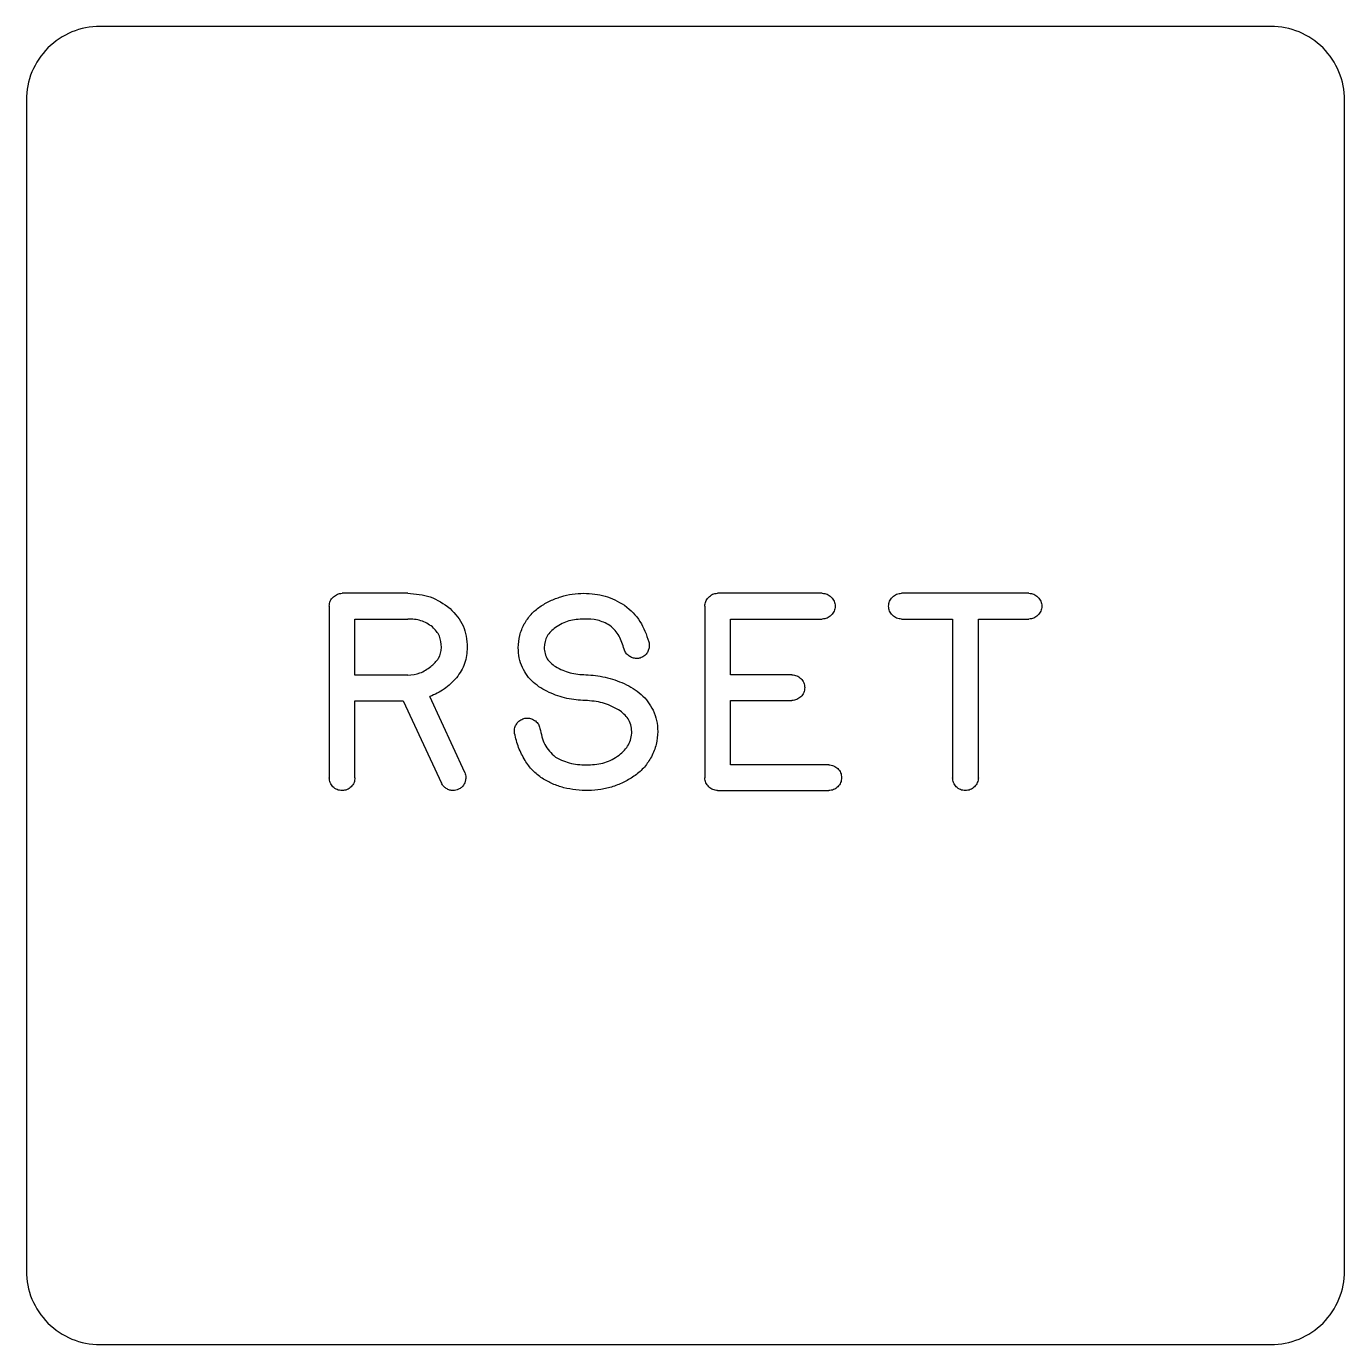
# Model space of a CAD drawing. Header units: millimetres. Extents: x -188 to -19, y -200 to -129.
# Drawn here: x -39.97 to -18.52, y -187.83 to -166.39 of the extents above; entities that cross this region are included whole.
import ezdxf

# ---------------------------------------------------------------- set-up
doc = ezdxf.new("R2010")
doc.units = ezdxf.units.MM
doc.layers.get('0').update_dxf_attribs({"linetype": 'CONTINUOUS'})

msp = doc.modelspace()

# ---------------------------------------------------------------- linework, layer by layer
for p, q in [((-33.766, -175.609), (-34.833, -175.609)), ((-27.022, -175.609), (-28.724, -175.609)), ((-23.66, -175.609), (-25.732, -175.609)), ((-35.042, -175.818), (-35.042, -178.609)), ((-28.933, -175.818), (-28.933, -178.609)), ((-34.624, -176.942), (-34.624, -176.028)), ((-34.624, -176.028), (-33.766, -176.028)), ((-28.515, -176.935), (-28.515, -176.028)), ((-28.515, -176.028), (-27.022, -176.028)), ((-25.732, -176.028), (-24.902, -176.028)), ((-24.902, -176.028), (-24.902, -178.609)), ((-24.483, -178.609), (-24.483, -176.028)), ((-24.483, -176.028), (-23.66, -176.028)), ((-33.766, -176.942), (-34.624, -176.942)), ((-27.517, -176.935), (-28.515, -176.935)), ((-32.838, -178.522), (-33.406, -177.29)), ((-34.624, -177.36), (-33.839, -177.36)), ((-34.624, -178.609), (-34.624, -177.36)), ((-33.839, -177.36), (-33.218, -178.696)), ((-28.515, -178.4), (-28.515, -177.353)), ((-28.515, -177.353), (-27.517, -177.353)), ((-26.917, -178.4), (-28.515, -178.4)), ((-28.724, -178.818), (-26.917, -178.818))]:
    msp.add_line(p, q)
msp.add_lwpolyline([(-39.969, -167.587), (-39.969, -186.631, 0.414214), (-38.769, -187.831), (-19.725, -187.831, 0.414214), (-18.525, -186.631), (-18.525, -167.587, 0.414214), (-19.725, -166.387), (-38.769, -166.387, 0.414214)], format="xyb", close=True)
for points, knots in [([(-34.974, -175.668), (-34.953, -175.652), (-34.932, -175.636), (-34.885, -175.615), (-34.862, -175.612), (-34.833, -175.609)], [-0.01720158, -0.01720158, -0.01720158, -0.01720158, -0.00862596, -0.00862596, 0, 0, 0, 0]), ([(-33.766, -175.609), (-33.639, -175.618), (-33.513, -175.627), (-33.283, -175.708), (-33.184, -175.778), (-33.077, -175.855)], [-0.07920992, -0.07920992, -0.07920992, -0.07920992, -0.03962776, -0.03962776, 0, 0, 0, 0]), ([(-31.273, -175.665), (-31.212, -175.649), (-31.15, -175.632), (-31.026, -175.614), (-30.963, -175.611), (-30.899, -175.609)], [-0.0384344, -0.0384344, -0.0384344, -0.0384344, -0.01921796, -0.01921796, 0, 0, 0, 0]), ([(-30.899, -175.609), (-30.782, -175.616), (-30.664, -175.622), (-30.443, -175.685), (-30.347, -175.74), (-30.238, -175.801)], [-0.07466771, -0.07466771, -0.07466771, -0.07466771, -0.03737547, -0.03737547, 0, 0, 0, 0]), ([(-28.874, -175.677), (-28.853, -175.657), (-28.832, -175.637), (-28.782, -175.615), (-28.753, -175.612), (-28.724, -175.609)], [-0.01740335, -0.01740335, -0.01740335, -0.01740335, -0.00870166, -0.00870166, 0, 0, 0, 0]), ([(-27.022, -175.609), (-26.993, -175.612), (-26.967, -175.614), (-26.918, -175.635), (-26.896, -175.652), (-26.875, -175.67)], [-0.01659935, -0.01659935, -0.01659935, -0.01659935, -0.00829839, -0.00829839, 0, 0, 0, 0]), ([(-25.88, -175.67), (-25.859, -175.652), (-25.837, -175.634), (-25.788, -175.614), (-25.76, -175.612), (-25.732, -175.609)], [-0.0167906, -0.0167906, -0.0167906, -0.0167906, -0.00839523, -0.00839523, 0, 0, 0, 0]), ([(-23.66, -175.609), (-23.632, -175.612), (-23.605, -175.614), (-23.556, -175.635), (-23.535, -175.652), (-23.514, -175.67)], [-0.01659935, -0.01659935, -0.01659935, -0.01659935, -0.00829839, -0.00829839, 0, 0, 0, 0]), ([(-35.042, -175.818), (-35.04, -175.789), (-35.037, -175.761), (-35.014, -175.711), (-34.994, -175.689), (-34.974, -175.668)], [-0.01745095, -0.01745095, -0.01745095, -0.01745095, -0.00872549, -0.00872549, 0, 0, 0, 0]), ([(-31.869, -176.108), (-31.835, -176.054), (-31.801, -175.999), (-31.716, -175.905), (-31.667, -175.867), (-31.615, -175.827)], [-0.03947401, -0.03947401, -0.03947401, -0.03947401, -0.01974062, -0.01974062, 0, 0, 0, 0]), ([(-31.615, -175.827), (-31.56, -175.793), (-31.507, -175.76), (-31.393, -175.706), (-31.333, -175.685), (-31.273, -175.665)], [-0.03808711, -0.03808711, -0.03808711, -0.03808711, -0.01904315, -0.01904315, 0, 0, 0, 0]), ([(-30.238, -175.801), (-30.137, -175.89), (-30.054, -175.964), (-29.923, -176.166), (-29.883, -176.284), (-29.842, -176.401)], [-0.07469963, -0.07469963, -0.07469963, -0.07469963, -0.03721932, -0.03721932, 0, 0, 0, 0]), ([(-28.933, -175.818), (-28.93, -175.79), (-28.927, -175.766), (-28.907, -175.719), (-28.89, -175.698), (-28.874, -175.677)], [-0.01597307, -0.01597307, -0.01597307, -0.01597307, -0.00796316, -0.00796316, 0, 0, 0, 0]), ([(-26.875, -175.67), (-26.857, -175.691), (-26.839, -175.713), (-26.818, -175.762), (-26.815, -175.79), (-26.812, -175.818)], [-0.01692859, -0.01692859, -0.01692859, -0.01692859, -0.00846431, -0.00846431, 0, 0, 0, 0]), ([(-26.812, -175.818), (-26.815, -175.846), (-26.818, -175.874), (-26.839, -175.924), (-26.857, -175.945), (-26.875, -175.967)], [-0.01689006, -0.01689006, -0.01689006, -0.01689006, -0.00844502, -0.00844502, 0, 0, 0, 0]), ([(-25.942, -175.818), (-25.939, -175.79), (-25.937, -175.763), (-25.916, -175.713), (-25.898, -175.692), (-25.88, -175.67)], [-0.01688141, -0.01688141, -0.01688141, -0.01688141, -0.00844077, -0.00844077, 0, 0, 0, 0]), ([(-25.88, -175.967), (-25.898, -175.945), (-25.916, -175.923), (-25.937, -175.874), (-25.939, -175.846), (-25.942, -175.818)], [-0.0167906, -0.0167906, -0.0167906, -0.0167906, -0.00839523, -0.00839523, 0, 0, 0, 0]), ([(-23.514, -175.67), (-23.495, -175.691), (-23.477, -175.713), (-23.456, -175.762), (-23.453, -175.79), (-23.451, -175.818)], [-0.01692859, -0.01692859, -0.01692859, -0.01692859, -0.00846431, -0.00846431, 0, 0, 0, 0]), ([(-23.451, -175.818), (-23.453, -175.846), (-23.456, -175.874), (-23.477, -175.924), (-23.495, -175.945), (-23.514, -175.967)], [-0.01688996, -0.01688996, -0.01688996, -0.01688996, -0.00844497, -0.00844497, 0, 0, 0, 0]), ([(-33.361, -176.157), (-33.428, -176.112), (-33.482, -176.076), (-33.619, -176.034), (-33.692, -176.031), (-33.766, -176.028)], [-0.04439361, -0.04439361, -0.04439361, -0.04439361, -0.02208498, -0.02208498, 0, 0, 0, 0]), ([(-33.077, -175.855), (-32.992, -175.946), (-32.911, -176.034), (-32.818, -176.245), (-32.807, -176.367), (-32.796, -176.488)], [-0.07319082, -0.07319082, -0.07319082, -0.07319082, -0.03659146, -0.03659146, 0, 0, 0, 0]), ([(-30.899, -176.028), (-30.982, -176.032), (-31.065, -176.036), (-31.219, -176.081), (-31.285, -176.119), (-31.362, -176.164)], [-0.0531446, -0.0531446, -0.0531446, -0.0531446, -0.02662683, -0.02662683, 0, 0, 0, 0]), ([(-30.476, -176.131), (-30.55, -176.093), (-30.607, -176.064), (-30.75, -176.031), (-30.825, -176.029), (-30.899, -176.028)], [-0.04525144, -0.04525144, -0.04525144, -0.04525144, -0.02239803, -0.02239803, 0, 0, 0, 0]), ([(-26.875, -175.967), (-26.896, -175.984), (-26.918, -176.002), (-26.967, -176.022), (-26.993, -176.025), (-27.022, -176.028)], [-0.01697455, -0.01697455, -0.01697455, -0.01697455, -0.00848859, -0.00848859, 0, 0, 0, 0]), ([(-25.732, -176.028), (-25.76, -176.025), (-25.788, -176.023), (-25.837, -176.002), (-25.859, -175.985), (-25.88, -175.967)], [-0.01688159, -0.01688159, -0.01688159, -0.01688159, -0.00844086, -0.00844086, 0, 0, 0, 0]), ([(-23.514, -175.967), (-23.535, -175.984), (-23.556, -176.002), (-23.605, -176.022), (-23.632, -176.025), (-23.66, -176.028)], [-0.01697484, -0.01697484, -0.01697484, -0.01697484, -0.00848873, -0.00848873, 0, 0, 0, 0]), ([(-33.214, -176.488), (-33.22, -176.425), (-33.226, -176.361), (-33.275, -176.25), (-33.317, -176.204), (-33.361, -176.157)], [-0.03897885, -0.03897885, -0.03897885, -0.03897885, -0.01949141, -0.01949141, 0, 0, 0, 0]), ([(-31.967, -176.495), (-31.963, -176.427), (-31.959, -176.36), (-31.927, -176.23), (-31.899, -176.171), (-31.869, -176.108)], [-0.04190025, -0.04190025, -0.04190025, -0.04190025, -0.02095558, -0.02095558, 0, 0, 0, 0]), ([(-31.362, -176.164), (-31.413, -176.208), (-31.465, -176.251), (-31.529, -176.361), (-31.538, -176.423), (-31.548, -176.495)], [-0.04362713, -0.04362713, -0.04362713, -0.04362713, -0.02186176, -0.02186176, 0, 0, 0, 0]), ([(-30.244, -176.519), (-30.267, -176.445), (-30.29, -176.371), (-30.366, -176.238), (-30.412, -176.192), (-30.476, -176.131)], [-0.05224923, -0.05224923, -0.05224923, -0.05224923, -0.02648685, -0.02648685, 0, 0, 0, 0]), ([(-29.835, -176.46), (-29.837, -176.483), (-29.839, -176.505), (-29.853, -176.546), (-29.864, -176.565), (-29.876, -176.584)], [-0.0133797, -0.0133797, -0.0133797, -0.0133797, -0.00668834, -0.00668834, 0, 0, 0, 0]), ([(-29.842, -176.401), (-29.84, -176.411), (-29.838, -176.42), (-29.836, -176.44), (-29.836, -176.45), (-29.835, -176.46)], [-0.005999631, -0.005999631, -0.005999631, -0.005999631, -0.002998412, -0.002998412, 0, 0, 0, 0]), ([(-33.391, -176.802), (-33.343, -176.76), (-33.295, -176.717), (-33.234, -176.613), (-33.225, -176.557), (-33.214, -176.488)], [-0.04181926, -0.04181926, -0.04181926, -0.04181926, -0.02100722, -0.02100722, 0, 0, 0, 0]), ([(-32.796, -176.488), (-32.803, -176.579), (-32.81, -176.669), (-32.868, -176.835), (-32.919, -176.907), (-32.972, -176.983)], [-0.05573465, -0.05573465, -0.05573465, -0.05573465, -0.02787139, -0.02787139, 0, 0, 0, 0]), ([(-31.899, -176.818), (-31.92, -176.763), (-31.94, -176.714), (-31.962, -176.606), (-31.964, -176.551), (-31.967, -176.495)], [-0.03346592, -0.03346592, -0.03346592, -0.03346592, -0.01672093, -0.01672093, 0, 0, 0, 0]), ([(-31.548, -176.495), (-31.544, -176.526), (-31.539, -176.557), (-31.522, -176.626), (-31.51, -176.652), (-31.466, -176.723), (-31.414, -176.763), (-31.363, -176.802)], [-0.03327319, -0.03327319, -0.03327319, -0.03327319, -0.02731838, -0.02731838, -0.019348, -0.019348, 0, 0, 0, 0]), ([(-30.169, -176.628), (-30.186, -176.613), (-30.203, -176.598), (-30.228, -176.562), (-30.236, -176.541), (-30.244, -176.519)], [-0.01388376, -0.01388376, -0.01388376, -0.01388376, -0.0069426, -0.0069426, 0, 0, 0, 0]), ([(-30.041, -176.669), (-30.064, -176.668), (-30.087, -176.666), (-30.13, -176.652), (-30.149, -176.64), (-30.169, -176.628)], [-0.01379757, -0.01379757, -0.01379757, -0.01379757, -0.00689859, -0.00689859, 0, 0, 0, 0]), ([(-29.985, -176.662), (-29.995, -176.665), (-30.004, -176.667), (-30.022, -176.669), (-30.032, -176.669), (-30.041, -176.669)], [-0.005731592, -0.005731592, -0.005731592, -0.005731592, -0.002865956, -0.002865956, 0, 0, 0, 0]), ([(-29.876, -176.584), (-29.891, -176.602), (-29.905, -176.62), (-29.942, -176.646), (-29.964, -176.654), (-29.985, -176.662)], [-0.01396149, -0.01396149, -0.01396149, -0.01396149, -0.00698003, -0.00698003, 0, 0, 0, 0]), ([(-33.766, -176.942), (-33.693, -176.934), (-33.629, -176.928), (-33.504, -176.881), (-33.447, -176.841), (-33.391, -176.802)], [-0.04141608, -0.04141608, -0.04141608, -0.04141608, -0.02068659, -0.02068659, 0, 0, 0, 0]), ([(-31.721, -177.058), (-31.758, -177.022), (-31.793, -176.988), (-31.852, -176.907), (-31.875, -176.862), (-31.899, -176.818)], [-0.03032053, -0.03032053, -0.03032053, -0.03032053, -0.01515209, -0.01515209, 0, 0, 0, 0]), ([(-31.363, -176.802), (-31.277, -176.846), (-31.209, -176.881), (-31.042, -176.923), (-30.955, -176.929), (-30.868, -176.935)], [-0.05277255, -0.05277255, -0.05277255, -0.05277255, -0.02621191, -0.02621191, 0, 0, 0, 0]), ([(-32.972, -176.983), (-33.035, -177.049), (-33.097, -177.114), (-33.242, -177.216), (-33.324, -177.253), (-33.406, -177.29)], [-0.0541903, -0.0541903, -0.0541903, -0.0541903, -0.02709501, -0.02709501, 0, 0, 0, 0]), ([(-31.466, -177.221), (-31.512, -177.198), (-31.557, -177.176), (-31.642, -177.122), (-31.68, -177.091), (-31.721, -177.058)], [-0.03156156, -0.03156156, -0.03156156, -0.03156156, -0.01578824, -0.01578824, 0, 0, 0, 0]), ([(-30.868, -176.935), (-30.815, -176.937), (-30.762, -176.94), (-30.658, -176.952), (-30.606, -176.963), (-30.554, -176.973)], [-0.03171668, -0.03171668, -0.03171668, -0.03171668, -0.01585777, -0.01585777, 0, 0, 0, 0]), ([(-30.554, -176.973), (-30.499, -176.987), (-30.447, -177), (-30.343, -177.036), (-30.292, -177.057), (-30.242, -177.079)], [-0.03309839, -0.03309839, -0.03309839, -0.03309839, -0.0165454, -0.0165454, 0, 0, 0, 0]), ([(-30.242, -177.079), (-30.193, -177.104), (-30.144, -177.128), (-30.053, -177.186), (-30.012, -177.218), (-29.968, -177.254)], [-0.0338946, -0.0338946, -0.0338946, -0.0338946, -0.0169548, -0.0169548, 0, 0, 0, 0]), ([(-27.517, -176.935), (-27.489, -176.937), (-27.462, -176.94), (-27.413, -176.96), (-27.392, -176.978), (-27.37, -176.996)], [-0.01659933, -0.01659933, -0.01659933, -0.01659933, -0.00829838, -0.00829838, 0, 0, 0, 0]), ([(-27.37, -176.996), (-27.352, -177.017), (-27.334, -177.038), (-27.313, -177.088), (-27.31, -177.116), (-27.308, -177.144)], [-0.0169284, -0.0169284, -0.0169284, -0.0169284, -0.00846421, -0.00846421, 0, 0, 0, 0]), ([(-31.175, -177.318), (-31.226, -177.306), (-31.275, -177.294), (-31.372, -177.261), (-31.419, -177.241), (-31.466, -177.221)], [-0.03083341, -0.03083341, -0.03083341, -0.03083341, -0.0154132, -0.0154132, 0, 0, 0, 0]), ([(-30.878, -177.353), (-30.928, -177.351), (-30.978, -177.349), (-31.077, -177.337), (-31.126, -177.328), (-31.175, -177.318)], [-0.02995062, -0.02995062, -0.02995062, -0.02995062, -0.01497531, -0.01497531, 0, 0, 0, 0]), ([(-29.968, -177.254), (-29.927, -177.293), (-29.89, -177.33), (-29.826, -177.416), (-29.8, -177.464), (-29.774, -177.512)], [-0.0326726, -0.0326726, -0.0326726, -0.0326726, -0.01632727, -0.01632727, 0, 0, 0, 0]), ([(-27.37, -177.292), (-27.392, -177.31), (-27.413, -177.327), (-27.462, -177.348), (-27.489, -177.35), (-27.517, -177.353)], [-0.01697448, -0.01697448, -0.01697448, -0.01697448, -0.00848855, -0.00848855, 0, 0, 0, 0]), ([(-27.308, -177.144), (-27.31, -177.172), (-27.313, -177.2), (-27.334, -177.249), (-27.352, -177.271), (-27.37, -177.292)], [-0.01688996, -0.01688996, -0.01688996, -0.01688996, -0.00844497, -0.00844497, 0, 0, 0, 0]), ([(-30.334, -177.505), (-30.427, -177.456), (-30.504, -177.416), (-30.686, -177.367), (-30.782, -177.36), (-30.878, -177.353)], [-0.05795408, -0.05795408, -0.05795408, -0.05795408, -0.02887567, -0.02887567, 0, 0, 0, 0]), ([(-30.118, -177.856), (-30.124, -177.82), (-30.129, -177.785), (-30.15, -177.706), (-30.164, -177.676), (-30.216, -177.594), (-30.275, -177.55), (-30.334, -177.505)], [-0.03818329, -0.03818329, -0.03818329, -0.03818329, -0.03143768, -0.03143768, -0.02225962, -0.02225962, 0, 0, 0, 0]), ([(-29.774, -177.512), (-29.751, -177.569), (-29.73, -177.622), (-29.705, -177.737), (-29.702, -177.796), (-29.699, -177.856)], [-0.03570823, -0.03570823, -0.03570823, -0.03570823, -0.0178451, -0.0178451, 0, 0, 0, 0]), ([(-32.03, -177.849), (-32.028, -177.824), (-32.026, -177.8), (-32.01, -177.756), (-31.996, -177.736), (-31.983, -177.716)], [-0.01454447, -0.01454447, -0.01454447, -0.01454447, -0.00727166, -0.00727166, 0, 0, 0, 0]), ([(-31.983, -177.716), (-31.965, -177.698), (-31.948, -177.68), (-31.907, -177.656), (-31.883, -177.649), (-31.859, -177.643)], [-0.01495401, -0.01495401, -0.01495401, -0.01495401, -0.00747652, -0.00747652, 0, 0, 0, 0]), ([(-31.859, -177.643), (-31.852, -177.642), (-31.846, -177.641), (-31.833, -177.639), (-31.827, -177.639), (-31.82, -177.639)], [-0.003863997, -0.003863997, -0.003863997, -0.003863997, -0.001929018, -0.001929018, 0, 0, 0, 0]), ([(-31.82, -177.639), (-31.796, -177.641), (-31.772, -177.643), (-31.728, -177.659), (-31.708, -177.673), (-31.688, -177.686)], [-0.01454454, -0.01454454, -0.01454454, -0.01454454, -0.00727169, -0.00727169, 0, 0, 0, 0]), ([(-31.688, -177.686), (-31.67, -177.703), (-31.652, -177.72), (-31.628, -177.76), (-31.621, -177.783), (-31.615, -177.807)], [-0.01474499, -0.01474499, -0.01474499, -0.01474499, -0.00737262, -0.00737262, 0, 0, 0, 0]), ([(-32.026, -177.89), (-32.027, -177.883), (-32.028, -177.877), (-32.029, -177.863), (-32.03, -177.856), (-32.03, -177.849)], [-0.004237207, -0.004237207, -0.004237207, -0.004237207, -0.002118628, -0.002118628, 0, 0, 0, 0]), ([(-31.857, -178.33), (-31.898, -178.256), (-31.933, -178.192), (-31.989, -178.045), (-32.008, -177.967), (-32.026, -177.89)], [-0.04762887, -0.04762887, -0.04762887, -0.04762887, -0.02377185, -0.02377185, 0, 0, 0, 0]), ([(-31.615, -177.807), (-31.595, -177.898), (-31.575, -177.989), (-31.493, -178.149), (-31.437, -178.203), (-31.362, -178.276)], [-0.06215558, -0.06215558, -0.06215558, -0.06215558, -0.03145815, -0.03145815, 0, 0, 0, 0]), ([(-30.324, -178.241), (-30.266, -178.189), (-30.208, -178.137), (-30.139, -178.009), (-30.129, -177.937), (-30.118, -177.856)], [-0.04944409, -0.04944409, -0.04944409, -0.04944409, -0.02475839, -0.02475839, 0, 0, 0, 0]), ([(-29.699, -177.856), (-29.703, -177.927), (-29.707, -177.999), (-29.741, -178.136), (-29.77, -178.2), (-29.801, -178.267)], [-0.0440451, -0.0440451, -0.0440451, -0.0440451, -0.0220253, -0.0220253, 0, 0, 0, 0]), ([(-31.576, -178.619), (-31.634, -178.577), (-31.686, -178.539), (-31.779, -178.442), (-31.818, -178.386), (-31.857, -178.33)], [-0.04093894, -0.04093894, -0.04093894, -0.04093894, -0.02045168, -0.02045168, 0, 0, 0, 0]), ([(-31.362, -178.276), (-31.266, -178.322), (-31.195, -178.356), (-31.014, -178.396), (-30.92, -178.398), (-30.826, -178.4)], [-0.05695221, -0.05695221, -0.05695221, -0.05695221, -0.02816853, -0.02816853, 0, 0, 0, 0]), ([(-30.826, -178.4), (-30.736, -178.394), (-30.645, -178.389), (-30.477, -178.337), (-30.405, -178.292), (-30.324, -178.241)], [-0.05750094, -0.05750094, -0.05750094, -0.05750094, -0.02878457, -0.02878457, 0, 0, 0, 0]), ([(-29.801, -178.267), (-29.836, -178.326), (-29.871, -178.384), (-29.959, -178.486), (-30.011, -178.528), (-30.066, -178.572)], [-0.04221451, -0.04221451, -0.04221451, -0.04221451, -0.02111226, -0.02111226, 0, 0, 0, 0]), ([(-26.917, -178.4), (-26.889, -178.402), (-26.862, -178.405), (-26.813, -178.426), (-26.792, -178.443), (-26.77, -178.461)], [-0.01659953, -0.01659953, -0.01659953, -0.01659953, -0.00829848, -0.00829848, 0, 0, 0, 0]), ([(-34.981, -178.757), (-34.999, -178.736), (-35.017, -178.714), (-35.037, -178.665), (-35.04, -178.637), (-35.042, -178.609)], [-0.0167906, -0.0167906, -0.0167906, -0.0167906, -0.00839523, -0.00839523, 0, 0, 0, 0]), ([(-34.624, -178.609), (-34.626, -178.637), (-34.629, -178.665), (-34.649, -178.714), (-34.667, -178.736), (-34.685, -178.757)], [-0.01688114, -0.01688114, -0.01688114, -0.01688114, -0.00844064, -0.00844064, 0, 0, 0, 0]), ([(-32.82, -178.609), (-32.822, -178.629), (-32.823, -178.648), (-32.833, -178.686), (-32.843, -178.703), (-32.852, -178.721)], [-0.01184525, -0.01184525, -0.01184525, -0.01184525, -0.00592229, -0.00592229, 0, 0, 0, 0]), ([(-32.838, -178.522), (-32.832, -178.537), (-32.827, -178.55), (-32.821, -178.579), (-32.821, -178.594), (-32.82, -178.609)], [-0.009024183, -0.009024183, -0.009024183, -0.009024183, -0.004506036, -0.004506036, 0, 0, 0, 0]), ([(-31.227, -178.771), (-31.289, -178.753), (-31.35, -178.735), (-31.466, -178.684), (-31.521, -178.652), (-31.576, -178.619)], [-0.03831832, -0.03831832, -0.03831832, -0.03831832, -0.0191587, -0.0191587, 0, 0, 0, 0]), ([(-30.066, -178.572), (-30.123, -178.61), (-30.179, -178.647), (-30.299, -178.707), (-30.363, -178.73), (-30.427, -178.754)], [-0.0406725, -0.0406725, -0.0406725, -0.0406725, -0.02033511, -0.02033511, 0, 0, 0, 0]), ([(-28.865, -178.759), (-28.885, -178.738), (-28.905, -178.717), (-28.928, -178.667), (-28.93, -178.638), (-28.933, -178.609)], [-0.01740329, -0.01740329, -0.01740329, -0.01740329, -0.00870162, -0.00870162, 0, 0, 0, 0]), ([(-26.77, -178.461), (-26.752, -178.482), (-26.734, -178.504), (-26.713, -178.553), (-26.71, -178.581), (-26.708, -178.609)], [-0.01692878, -0.01692878, -0.01692878, -0.01692878, -0.0084644, -0.0084644, 0, 0, 0, 0]), ([(-26.708, -178.609), (-26.71, -178.637), (-26.713, -178.665), (-26.734, -178.714), (-26.752, -178.736), (-26.77, -178.757)], [-0.01689005, -0.01689005, -0.01689005, -0.01689005, -0.00844501, -0.00844501, 0, 0, 0, 0]), ([(-24.841, -178.757), (-24.859, -178.736), (-24.877, -178.714), (-24.897, -178.665), (-24.899, -178.637), (-24.902, -178.609)], [-0.01679069, -0.01679069, -0.01679069, -0.01679069, -0.00839528, -0.00839528, 0, 0, 0, 0]), ([(-24.483, -178.609), (-24.486, -178.637), (-24.489, -178.665), (-24.51, -178.714), (-24.528, -178.736), (-24.546, -178.757)], [-0.01689005, -0.01689005, -0.01689005, -0.01689005, -0.00844501, -0.00844501, 0, 0, 0, 0]), ([(-34.833, -178.818), (-34.861, -178.816), (-34.889, -178.813), (-34.938, -178.793), (-34.96, -178.775), (-34.981, -178.757)], [-0.01688148, -0.01688148, -0.01688148, -0.01688148, -0.00844081, -0.00844081, 0, 0, 0, 0]), ([(-34.685, -178.757), (-34.706, -178.775), (-34.728, -178.793), (-34.777, -178.813), (-34.805, -178.816), (-34.833, -178.818)], [-0.01679071, -0.01679071, -0.01679071, -0.01679071, -0.00839529, -0.00839529, 0, 0, 0, 0]), ([(-33.138, -178.785), (-33.154, -178.773), (-33.171, -178.761), (-33.197, -178.731), (-33.208, -178.714), (-33.218, -178.696)], [-0.01223749, -0.01223749, -0.01223749, -0.01223749, -0.00611872, -0.00611872, 0, 0, 0, 0]), ([(-33.026, -178.818), (-33.046, -178.817), (-33.066, -178.815), (-33.103, -178.804), (-33.12, -178.795), (-33.138, -178.785)], [-0.01192008, -0.01192008, -0.01192008, -0.01192008, -0.00595926, -0.00595926, 0, 0, 0, 0]), ([(-32.939, -178.797), (-32.953, -178.803), (-32.967, -178.809), (-32.996, -178.816), (-33.011, -178.817), (-33.026, -178.818)], [-0.009250377, -0.009250377, -0.009250377, -0.009250377, -0.004625496, -0.004625496, 0, 0, 0, 0]), ([(-32.852, -178.721), (-32.863, -178.737), (-32.875, -178.753), (-32.904, -178.779), (-32.921, -178.788), (-32.939, -178.797)], [-0.01195531, -0.01195531, -0.01195531, -0.01195531, -0.00597765, -0.00597765, 0, 0, 0, 0]), ([(-30.826, -178.818), (-30.894, -178.817), (-30.961, -178.815), (-31.095, -178.8), (-31.158, -178.786), (-31.227, -178.771)], [-0.04272098, -0.04272098, -0.04272098, -0.04272098, -0.02138063, -0.02138063, 0, 0, 0, 0]), ([(-30.427, -178.754), (-30.492, -178.772), (-30.557, -178.791), (-30.69, -178.813), (-30.757, -178.815), (-30.826, -178.818)], [-0.04124273, -0.04124273, -0.04124273, -0.04124273, -0.02062217, -0.02062217, 0, 0, 0, 0]), ([(-28.724, -178.818), (-28.753, -178.815), (-28.776, -178.812), (-28.823, -178.792), (-28.844, -178.775), (-28.865, -178.759)], [-0.0159731, -0.0159731, -0.0159731, -0.0159731, -0.00796318, -0.00796318, 0, 0, 0, 0]), ([(-26.77, -178.757), (-26.792, -178.775), (-26.813, -178.792), (-26.862, -178.813), (-26.889, -178.816), (-26.917, -178.818)], [-0.01697466, -0.01697466, -0.01697466, -0.01697466, -0.00848864, -0.00848864, 0, 0, 0, 0]), ([(-24.694, -178.818), (-24.722, -178.816), (-24.75, -178.813), (-24.798, -178.793), (-24.82, -178.775), (-24.841, -178.757)], [-0.01662174, -0.01662174, -0.01662174, -0.01662174, -0.0083108, -0.0083108, 0, 0, 0, 0]), ([(-24.546, -178.757), (-24.568, -178.775), (-24.589, -178.793), (-24.639, -178.813), (-24.666, -178.816), (-24.694, -178.818)], [-0.01697703, -0.01697703, -0.01697703, -0.01697703, -0.0084889, -0.0084889, 0, 0, 0, 0])]:
    msp.add_open_spline(points, degree=3, knots=knots)

doc.saveas('drawing.dxf')
